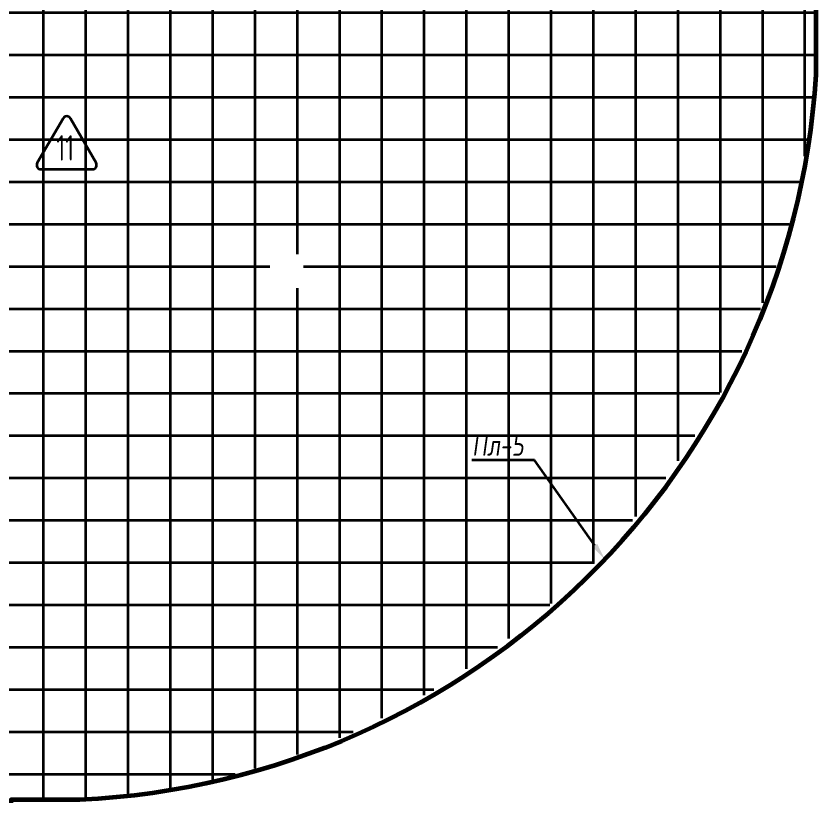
# Model space of a CAD drawing. Header units: millimetres. Extents: x -510890 to 418982, y -118257 to 141350.
# Drawn here: x 75452 to 84880, y -20088 to -10885 of the extents above; entities that cross this region are included whole.
import ezdxf
from ezdxf import colors
from ezdxf.entities.mleader import LeaderData, LeaderLine
from ezdxf.enums import TextEntityAlignment as Align
from ezdxf.math import Vec2, Vec3

# ---------------------------------------------------------------- set-up
doc = ezdxf.new("R2010")
doc.units = ezdxf.units.MM
doc.layers.add('АР_Площадь контур', color=220, linetype='Continuous', lineweight=35, plot=False)
doc.styles.add('ISOCPEUR', font='isocpeur.ttf', dxfattribs={"height": 800})
doc.styles.add('Архитект', font='isocpeur.ttf', dxfattribs={"width": 0.8, "oblique": 8})

msp = doc.modelspace()

# ---------------------------------------------------------------- hatches: boundary and pattern name
at = {"layer": 'АР_Площадь контур', "true_color": 0x000000, "transparency": 33554687}
h = msp.add_hatch(dxfattribs=at)
h.set_pattern_fill('ANSI37', color=18, scale=157, angle=45, style=0)
h.set_pattern_definition([(90, (2999.9, -126491.3), (-498.475, 0), []), (180, (2999.9, -126491.3), (-6e-14, -498.475), [])])
edge = h.paths.add_edge_path()
edge.add_line((84877.3, -8090.6), (84877.3, -11580.6))
edge.add_arc((75594.3, -10828.3), 9313.5, 273.74258, 355.36679, ccw=False)
edge.add_line((76202.2, -20121.9), (75392.2, -20121.9))
edge.add_line((75392.2, -20121.9), (75392.2, -27555.6))
edge.add_line((75392.2, -27555.6), (78132.4, -27555.6))
edge.add_line((78132.4, -27555.6), (78132.3, -27575.6))
edge.add_line((78132.3, -27575.6), (78642.3, -27575.6))
edge.add_line((78642.3, -27575.6), (78642.3, -29275.6))
edge.add_line((78642.3, -29275.6), (77412.9, -29275.6))
edge.add_line((77412.9, -29275.6), (77412.9, -32090.6))
edge.add_line((77412.9, -32090.6), (72842.3, -32090.6))
edge.add_line((72842.3, -32090.6), (72842.3, -19690.6))
edge.add_line((72842.3, -19690.6), (66562.3, -19690.6))
edge.add_line((66562.3, -19690.6), (66562.3, -17550.1))
edge.add_line((66562.3, -17550.1), (70382.3, -17550.1))
edge.add_line((70382.3, -17550.1), (70382.3, -16830.1))
edge.add_line((70382.3, -16830.1), (71581.7, -16830.1))
edge.add_line((71581.7, -16830.1), (71582.8, -17550.1))
edge.add_line((71582.8, -17550.1), (72845.8, -17550.1))
edge.add_line((72845.8, -17550.1), (72842.3, -14421.3))
edge.add_line((72842.3, -14421.3), (78442.3, -14090.6))
edge.add_line((78442.3, -14090.6), (78842.3, -14090.6))
edge.add_line((78842.3, -14090.6), (78842.3, -13690.6))
edge.add_line((78842.3, -13690.6), (78442.3, -13690.6))
edge.add_line((78442.3, -13690.6), (78442.3, -14090.6))
edge.add_line((78442.3, -14090.6), (72842.3, -14421.3))
edge.add_line((72842.3, -14421.3), (72842.3, -11090.6))
edge.add_line((72842.3, -11090.6), (66562.3, -11090.6))
edge.add_line((66562.3, -11090.6), (66562.3, -8090.6))
edge.add_line((66562.3, -8090.6), (84877.3, -8090.6))

# ---------------------------------------------------------------- linework, layer by layer
at = {"layer": 'АР_Площадь контур', "lineweight": 60}
msp.add_lwpolyline([(84877.3, -9858.9), (84877.3, -11580.6, -0.382343), (76202.2, -20121.9), (75392.2, -20121.9), (75392.2, -27555.6), (76735.3, -27555.6)], format="xyb", dxfattribs=at)
at = {"layer": 'АР_Площадь контур', "linetype": 'Continuous'}
msp.add_lwpolyline([(75746.6, -12691), (76352.8, -12691, 0.577349), (76396.1, -12616), (76093, -12091, 0.577354), (76006.4, -12091), (75703.3, -12616, 0.577349), (75746.6, -12691, 0.000002)], format="xyb", dxfattribs=at)

# ---------------------------------------------------------------- texts
at = {"layer": 'АР_Площадь контур', "linetype": 'Continuous', "style": 'ISOCPEUR', "width": 0.7}
msp.add_text('11', height=300, dxfattribs=at).set_placement((76033, -12589.3), align=Align.CENTER)

# ---------------------------------------------------------------- leaders
at = {"layer": 'АР_Площадь контур'}
ml = msp.add_multileader_mtext('Standard', dxfattribs=at)
ml.set_content('Пл-5', color=256, style='Архитект')
ml.set_leader_properties(color=256, linetype='ByLayer', lineweight=-1)
ml.build(insert=Vec2(0, 0))
ml.multileader.update_dxf_attribs({"text_left_attachment_type": 6, "text_right_attachment_type": 6, "dogleg_length": 25, "arrow_head_size": 200})
ctx = ml.context
ctx.base_point, ctx.char_height, ctx.arrow_head_size, ctx.landing_gap_size, ctx.plane_origin = Vec3(73585.2, -13744.8), 250, 200, 100, Vec3(60084.5, -14484.1)
ctx.left_attachment, ctx.right_attachment = 6, 6
notes = []
notes.append((ctx, [(1, (1, 1, 0), (73560.2, -13744.8), (1, 0), 25, [(1, [(72842.3, -12577.4)], 0, [])])]))
ctx.mtext.insert, ctx.mtext.width, ctx.mtext.defined_height, ctx.mtext.line_spacing_style, ctx.mtext.flow_direction = Vec3(73685.2, -13444.8), 3549.472, 1007.6, 2, 5
ml = msp.add_multileader_mtext('Standard', dxfattribs=at)
ml.set_content('Пл-5', color=256, style='Архитект')
ml.set_leader_properties(color=256, linetype='ByLayer', lineweight=-1)
ml.build(insert=Vec2(0, 0))
ml.multileader.update_dxf_attribs({"text_left_attachment_type": 6, "text_right_attachment_type": 6, "dogleg_length": 25, "arrow_head_size": 200})
ctx = ml.context
ctx.base_point, ctx.char_height, ctx.arrow_head_size, ctx.landing_gap_size, ctx.plane_origin = Vec3(80726.3, -16117.2), 250, 200, 100, Vec3(67762, -17200.2)
ctx.left_attachment, ctx.right_attachment = 6, 6
notes.append((ctx, [(0, (1, 1, 0), (81561.5, -16117.2), (-1, 0), 25, [(1, [(82390.9, -17287.7)], 0, [])])]))
ctx.mtext.insert, ctx.mtext.width, ctx.mtext.defined_height, ctx.mtext.line_spacing_style, ctx.mtext.flow_direction = Vec3(80826.3, -15817.2), 3549.472, 1007.6, 2, 5
for ctx, leaders in notes:
    for number, flags, end, landing, length, lines in leaders:
        leader = LeaderData()
        leader.index, (leader.has_last_leader_line, leader.has_dogleg_vector, leader.attachment_direction) = number, flags
        leader.last_leader_point, leader.dogleg_vector, leader.dogleg_length = Vec3(end), Vec3(landing), length
        for number, points, colour, breaks in lines:
            line = LeaderLine()
            line.index, line.vertices, line.color, line.breaks = number, Vec3.list(points), colors.encode_raw_color(colour), breaks
            leader.lines.append(line)
        ctx.leaders.append(leader)

doc.saveas('drawing.dxf')
